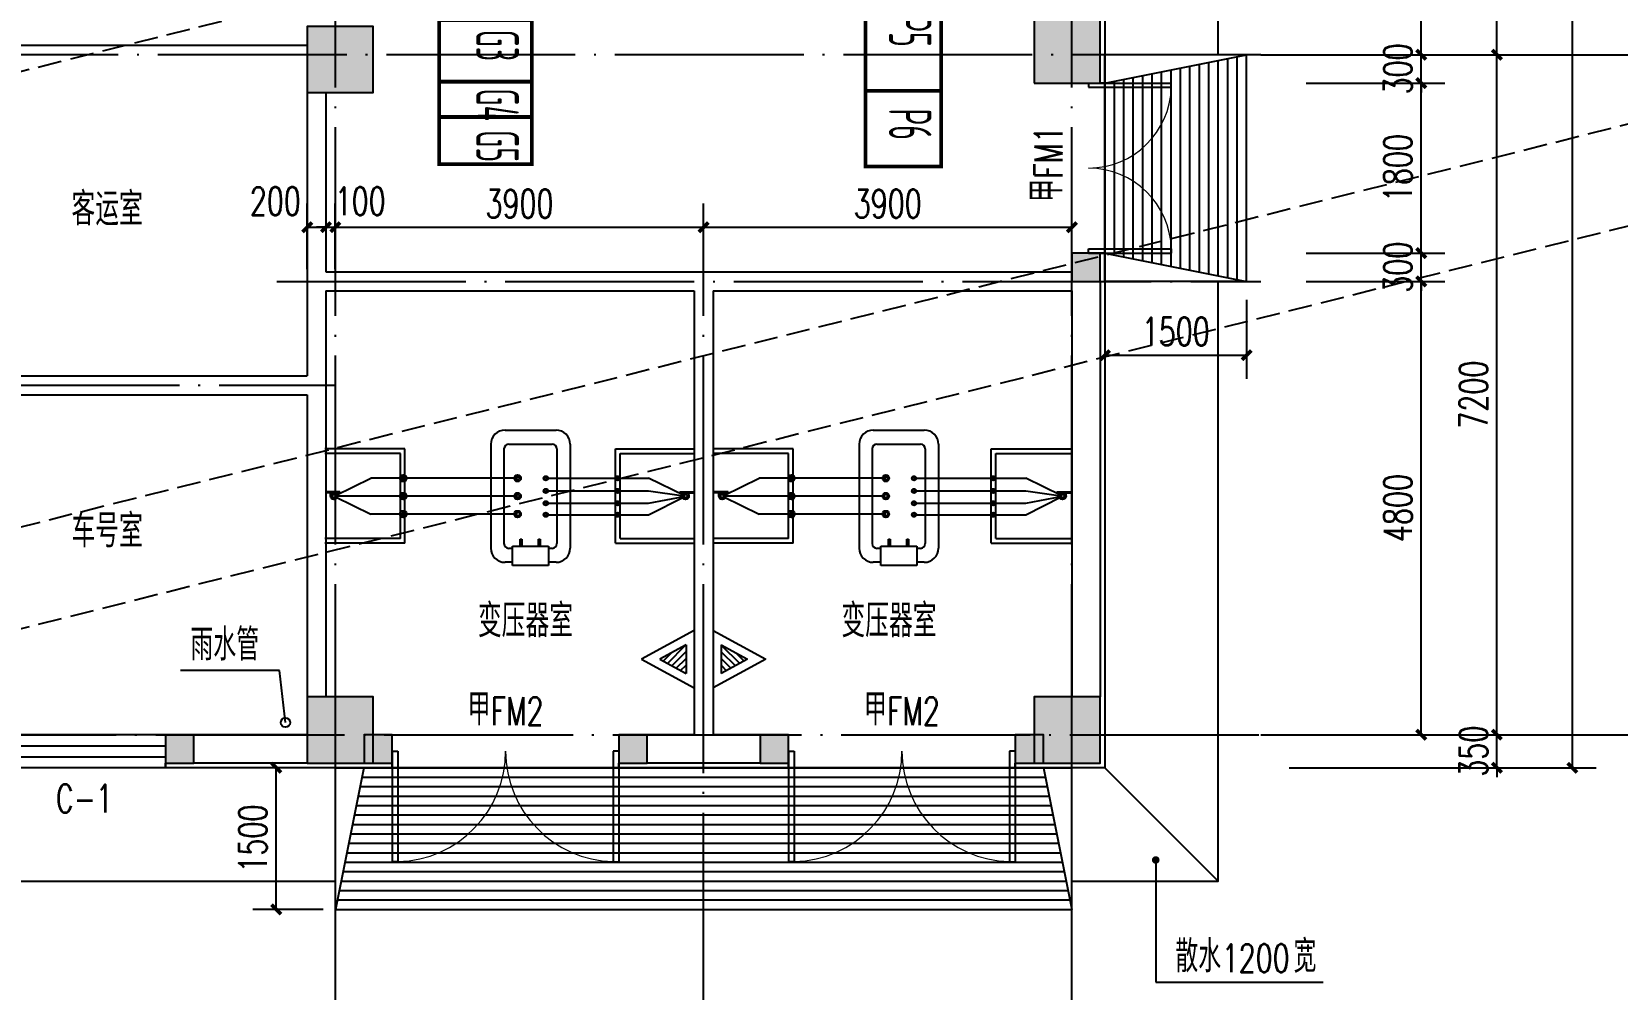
# Model space of a CAD drawing. Extents: x 63793 to 231107, y 20849 to 337643.
# Drawn here: x 193184 to 209974, y 217935 to 228075 of the extents above; entities that cross this region are included whole.
import ezdxf

# ---------------------------------------------------------------- set-up
doc = ezdxf.new("R2010")
doc.units = 0
doc.header["$LTSCALE"] = 1000
doc.header["$MEASUREMENT"] = 0
doc.linetypes.add('DASH', pattern=[0.35, 0.25, -0.1])
doc.linetypes.add('DOTE', pattern=[2.42, 2, -0.2, 0.02, -0.2])
for name, color, linetype in [('AXIS', 3, 'Continuous'), ('COLUMN', 2, 'Continuous'), ('DIM_LEAD', 3, 'Continuous'), ('DOOR_FIRE', 4, 'Continuous'), ('DOOR_FIRE_TEXT', 7, 'Continuous'), ('DOTE', 1, 'DOTE'), ('PUB_DIM', 3, 'Continuous'), ('PUB_HATCH', 8, 'Continuous'), ('PUB_TEXT', 7, 'Continuous'), ('SURFACE', 6, 'Continuous'), ('WALL', 2, 'Continuous'), ('WINDOW', 4, 'Continuous'), ('WINDOW_TEXT', 7, 'Continuous'), ('填充', 8, 'Continuous'), ('新块$0$2D_ROOF', 144, 'Continuous'), ('立面', 255, 'Continuous')]:
    doc.layers.add(name, color=color, linetype=linetype)
doc.styles.add('_TCH_DIM', font='SIMPLEX', dxfattribs={"bigfont": 'GBCBIG'})
doc.styles.add('_TCH_DIM_T3', font='SIMPLEX', dxfattribs={"width": 0.705882, "bigfont": 'GBCBIG'})
doc.styles.add('_TCH_WINDOW', font='SIMPLEX', dxfattribs={"height": 3.5, "bigfont": 'GBCBIG'})
doc.styles.get("Standard").update_dxf_attribs({"font": 'gbenor.shx', "bigfont": 'gbcbig.shx'})
doc.styles.add('TSSD_Rein', font='Tssdeng.shx', dxfattribs={"width": 0.7, "bigfont": 'hztxt.shx'})
doc.dimstyles.new('_TCH_ARCH&&100', dxfattribs={"dimtxt": 297.5, "dimasz": 100, "dimexe": 250, "dimexo": 300, "dimgap": 100, "dimtad": 1, "dimdec": 0, "dimzin": 0, "dimdsep": 46, "dimtxsty": '_TCH_DIM_T3', "dimblk": 'ARCHTICK', "dimcen": 0.09, "dimclrt": 7, "dimazin": 2, "dimtfac": 1, "dimtdec": 0, "dimtix": 1, "dimtmove": 2, "dimatfit": 3, "dimfxl": 0, "dimtolj": 1, "dimtzin": 0, "dimarcsym": 0})
pattern_1 = [(225, (416438.93, 7691047.23), (-35.81160544, 35.81160544), [])]
pattern_2 = [(315, (405159.21, 7691047.23), (35.81160544, 35.81160544), [])]

# ---------------------------------------------------------------- blocks, each defined once
blk = doc.blocks.new('dsff')
at = {"layer": '立面'}
h = blk.add_hatch(dxfattribs=at)
h.set_pattern_fill('ANSI31', color=0, scale=405.162065, angle=270, style=0)
h.set_pattern_definition(pattern_1)
h.paths.add_polyline_path([(410613, -15443), (410334, -15595), (410613, -15747)])
h = blk.add_hatch(dxfattribs=at)
h.set_pattern_fill('ANSI31', color=0, scale=405.162065, angle=270, style=0)
h.set_pattern_definition(pattern_1)
h.paths.add_polyline_path([(410613, -15443), (410334, -15595), (410613, -15747)])
h = blk.add_hatch(dxfattribs=at)
h.set_pattern_fill('ANSI31', color=0, scale=405.162065, angle=270, style=0)
h.set_pattern_definition(pattern_1)
h.paths.add_polyline_path([(410613, -15443), (410334, -15595), (410613, -15747)])
h = blk.add_hatch(dxfattribs=at)
h.set_pattern_fill('ANSI31', color=0, scale=405.162065, angle=270, style=0)
h.set_pattern_definition(pattern_1)
h.paths.add_polyline_path([(410613, -15443), (410334, -15595), (410613, -15747)])
h = blk.add_hatch(dxfattribs=at)
h.set_pattern_fill('ANSI31', color=0, scale=405.162065, angle=270, style=0)
h.set_pattern_definition(pattern_2)
h.paths.add_polyline_path([(410985, -15443), (411264, -15595), (410985, -15747)])
h = blk.add_hatch(dxfattribs=at)
h.set_pattern_fill('ANSI31', color=0, scale=405.162065, angle=270, style=0)
h.set_pattern_definition(pattern_2)
h.paths.add_polyline_path([(410985, -15443), (411264, -15595), (410985, -15747)])
h = blk.add_hatch(dxfattribs=at)
h.set_pattern_fill('ANSI31', color=0, scale=405.162065, angle=270, style=0)
h.set_pattern_definition(pattern_2)
h.paths.add_polyline_path([(410985, -15443), (411264, -15595), (410985, -15747)])
h = blk.add_hatch(dxfattribs=at)
h.set_pattern_fill('ANSI31', color=0, scale=405.162065, angle=270, style=0)
h.set_pattern_definition(pattern_2)
h.paths.add_polyline_path([(410985, -15443), (411264, -15595), (410985, -15747)])
at = {"layer": '立面', "color": 0}
for p, q in [((410699, -15291), (410141, -15595)), ((410699, -15291), (410141, -15595)), ((410699, -15291), (410141, -15595)), ((410699, -15291), (410141, -15595)), ((410613, -15443), (410334, -15595)), ((410613, -15443), (410334, -15595)), ((410613, -15443), (410334, -15595)), ((410613, -15443), (410334, -15595)), ((410613, -15443), (410613, -15747)), ((410613, -15443), (410613, -15747)), ((410613, -15443), (410613, -15747)), ((410613, -15443), (410613, -15747)), ((410699, -15291), (410699, -15899)), ((410699, -15291), (410699, -15899)), ((410699, -15291), (410699, -15899)), ((410699, -15291), (410699, -15899)), ((410899, -15291), (410899, -15899)), ((410899, -15291), (411457, -15595)), ((410899, -15291), (410899, -15899)), ((410899, -15291), (411457, -15595)), ((410899, -15291), (410899, -15899)), ((410899, -15291), (411457, -15595)), ((410899, -15291), (410899, -15899)), ((410899, -15291), (411457, -15595)), ((410985, -15443), (410985, -15747)), ((410985, -15443), (411264, -15595)), ((410985, -15443), (410985, -15747)), ((410985, -15443), (411264, -15595)), ((410985, -15443), (410985, -15747)), ((410985, -15443), (411264, -15595)), ((410985, -15443), (410985, -15747)), ((410985, -15443), (411264, -15595)), ((410141, -15595), (410699, -15899)), ((410141, -15595), (410699, -15899)), ((410141, -15595), (410699, -15899)), ((410141, -15595), (410699, -15899)), ((410334, -15595), (410613, -15747)), ((410334, -15595), (410613, -15747)), ((410334, -15595), (410613, -15747)), ((410334, -15595), (410613, -15747)), ((411457, -15595), (410899, -15899)), ((411457, -15595), (410899, -15899)), ((411457, -15595), (410899, -15899)), ((411457, -15595), (410899, -15899)), ((411264, -15595), (410985, -15747)), ((411264, -15595), (410985, -15747)), ((411264, -15595), (410985, -15747)), ((411264, -15595), (410985, -15747))]:
    blk.add_line(p, q, dxfattribs=at)
blk = doc.blocks.new('ddfff')
for p, q in [((251376, 32301), (251431, 32301)), ((251574, 27068), (252114, 27068)), ((255474, 27068), (256014, 27068)), ((250514, 26869), (249666, 26869)), ((250514, 25869), (250514, 26869)), ((251424, 26918), (251424, 25818)), ((251563, 26869), (251563, 25866)), ((251613, 26919), (252074, 26919)), ((252124, 26869), (252124, 25866)), ((252264, 26918), (252264, 25818)), ((252745, 26869), (253577, 26869)), ((252745, 25869), (252745, 26869)), ((254625, 26869), (253777, 26869)), ((254625, 25869), (254625, 26869)), ((255324, 26918), (255324, 25818)), ((255463, 26869), (255463, 25866)), ((255513, 26919), (255974, 26919)), ((256024, 26869), (256024, 25866)), ((256164, 26918), (256164, 25818)), ((256723, 26869), (257570, 26869)), ((256723, 25869), (256723, 26869)), ((250466, 26819), (249666, 26819)), ((250466, 25919), (250466, 26819)), ((252792, 26819), (253577, 26819)), ((252792, 25919), (252792, 26819)), ((254577, 26819), (253777, 26819)), ((254577, 25919), (254577, 26819)), ((256770, 26819), (257570, 26819)), ((256770, 25919), (256770, 26819)), ((249779, 26376), (250154, 26558)), ((251707, 26558), (250154, 26558)), ((252006, 26558), (253095, 26558)), ((253470, 26376), (253095, 26558)), ((253890, 26376), (254265, 26558)), ((255607, 26558), (254265, 26558)), ((255906, 26558), (257088, 26558)), ((257463, 26376), (257088, 26558)), ((249825, 26406), (249674, 26406)), ((249825, 26404), (249674, 26404)), ((249825, 26414), (249675, 26414)), ((249720, 26409), (249734, 26409)), ((249727, 26369), (249727, 26414)), ((249779, 26361), (250154, 26179)), ((249794, 26410), (249803, 26410)), ((249798, 26369), (249798, 26414)), ((251707, 26369), (249798, 26369)), ((249825, 26414), (249825, 26404)), ((251563, 26368), (250621, 26368)), ((252006, 26424), (253095, 26424)), ((253095, 26424), (253468, 26371)), ((253095, 26293), (253468, 26365)), ((253424, 26414), (253573, 26414)), ((253424, 26414), (253424, 26404)), ((253424, 26406), (253574, 26406)), ((253424, 26404), (253574, 26404)), ((253455, 26410), (253445, 26410)), ((253450, 26369), (253450, 26414)), ((253528, 26409), (253515, 26409)), ((253522, 26369), (253522, 26414)), ((253936, 26406), (253785, 26406)), ((253936, 26404), (253785, 26404)), ((253936, 26414), (253786, 26414)), ((253831, 26409), (253845, 26409)), ((253838, 26369), (253838, 26414)), ((253890, 26361), (254265, 26179)), ((253905, 26410), (253914, 26410)), ((253909, 26369), (253909, 26414)), ((255571, 26368), (253909, 26368)), ((253936, 26414), (253936, 26404)), ((255906, 26424), (257088, 26424)), ((257088, 26424), (257461, 26371)), ((257088, 26293), (257461, 26365)), ((257417, 26414), (257566, 26414)), ((257417, 26414), (257417, 26404)), ((257417, 26406), (257567, 26406)), ((257417, 26404), (257567, 26404)), ((257447, 26410), (257438, 26410)), ((257443, 26369), (257443, 26414)), ((257521, 26409), (257508, 26409)), ((257515, 26369), (257515, 26414)), ((252006, 26293), (253095, 26293)), ((253095, 26172), (253470, 26360)), ((255906, 26293), (257088, 26293)), ((257088, 26172), (257463, 26360)), ((251707, 26179), (250154, 26179)), ((252006, 26172), (253095, 26172)), ((255607, 26179), (254265, 26179)), ((255906, 26172), (257088, 26172)), ((250466, 25919), (249666, 25919)), ((250514, 25869), (249666, 25869)), ((251735, 25840), (251735, 25914)), ((251735, 25914), (251751, 25914)), ((251751, 25914), (251751, 25840)), ((251930, 25840), (251930, 25914)), ((251930, 25914), (251945, 25914)), ((251945, 25914), (251945, 25840)), ((252745, 25869), (253577, 25869)), ((252792, 25919), (253577, 25919)), ((254577, 25919), (253777, 25919)), ((254625, 25869), (253777, 25869)), ((255635, 25840), (255635, 25914)), ((255635, 25914), (255651, 25914)), ((255651, 25914), (255651, 25840)), ((255830, 25840), (255830, 25914)), ((255830, 25914), (255845, 25914)), ((255845, 25914), (255845, 25840)), ((256723, 25869), (257570, 25869)), ((256770, 25919), (257570, 25919)), ((251653, 25816), (251613, 25816)), ((251653, 25697), (251653, 25840)), ((251653, 25840), (252034, 25840)), ((251653, 25635), (251653, 25697)), ((252034, 25840), (252034, 25635)), ((252074, 25816), (252034, 25816)), ((255553, 25816), (255513, 25816)), ((255553, 25697), (255553, 25840)), ((255553, 25840), (255934, 25840)), ((255553, 25635), (255553, 25697)), ((255934, 25840), (255934, 25635)), ((255974, 25816), (255934, 25816)), ((251653, 25668), (251574, 25668)), ((252034, 25635), (251653, 25635)), ((252114, 25668), (252034, 25668)), ((255553, 25668), (255474, 25668)), ((255934, 25635), (255553, 25635)), ((256014, 25668), (255934, 25668))]:
    blk.add_line(p, q)
at = {"const_width": 40}
for points in [[(256192, 35460), (256192, 29860), (255392, 29860), (255392, 35460), (256192, 35460)], [(251666, 33128), (250866, 33128), (250866, 34728), (251666, 34728), (251666, 33128)], [(256192, 34660), (255392, 34660)], [(251666, 33928), (250866, 33928)], [(256192, 33660), (255392, 33660)], [(256192, 32660), (255392, 32660)], [(251858, 29883), (250877, 29883), (250877, 32283), (251858, 32283), (251858, 29883)], [(251858, 31783), (250877, 31783)], [(256192, 31660), (255392, 31660)], [(251858, 31408), (250877, 31408)], [(251858, 30758), (250877, 30758)], [(256192, 30660), (255392, 30660)], [(251858, 30383), (250877, 30383)]]:
    blk.add_lwpolyline(points, dxfattribs=at)
for centre, radius in [((250497, 26558), 35.8), ((250497, 26558), 18), ((251707, 26558), 35.8), ((251707, 26558), 18), ((252006, 26558), 23.1), ((252006, 26558), 15.5), ((252767, 26558), 22.6), ((252767, 26558), 18), ((254608, 26558), 35.8), ((254608, 26558), 18), ((255607, 26558), 35.8), ((255607, 26558), 18), ((255906, 26558), 23.1), ((255906, 26558), 15.5), ((256744, 26558), 22.6), ((256744, 26558), 18), ((249762, 26369), 35.8), ((249762, 26369), 18), ((250497, 26369), 35.8), ((250497, 26369), 18), ((251707, 26369), 35.8), ((251707, 26369), 18), ((252006, 26424), 23.1), ((252006, 26424), 15.5), ((252767, 26424), 22.6), ((252767, 26424), 18), ((253486, 26369), 35.8), ((253486, 26369), 18), ((253873, 26369), 35.8), ((253873, 26369), 18), ((254608, 26369), 35.8), ((254608, 26369), 18), ((255607, 26369), 35.8), ((255607, 26369), 18), ((255906, 26424), 23.1), ((255906, 26424), 15.5), ((256744, 26424), 22.6), ((256744, 26424), 18), ((257479, 26369), 35.8), ((257479, 26369), 18), ((250497, 26179), 35.8), ((250497, 26179), 18), ((251707, 26179), 35.8), ((251707, 26179), 20.9), ((252006, 26293), 23.1), ((252006, 26172), 23.1), ((252006, 26293), 15.5), ((252767, 26293), 22.6), ((252767, 26172), 22.6), ((252767, 26293), 18), ((254608, 26179), 35.8), ((254608, 26179), 18), ((255607, 26179), 35.8), ((255607, 26179), 20.9), ((255906, 26293), 23.1), ((255906, 26172), 23.1), ((255906, 26293), 15.5), ((256744, 26293), 22.6), ((256744, 26172), 22.6), ((256744, 26293), 18), ((252006, 26172), 15.5), ((252767, 26172), 18), ((255906, 26172), 15.5), ((256744, 26172), 18)]:
    blk.add_circle(centre, radius)
for centre, radius, start, end in [((251574, 26918), 150, 90, 180), ((252114, 26918), 150, 0, 90), ((255474, 26918), 150, 90, 180), ((256014, 26918), 150, 0, 90), ((251613, 26869), 50, 90, 180), ((252074, 26869), 50, 0, 90), ((255513, 26869), 50, 90, 180), ((255974, 26869), 50, 0, 90), ((251613, 25866), 50, 180, 270), ((252074, 25866), 50, 270, 0), ((255513, 25866), 50, 180, 270), ((255974, 25866), 50, 270, 0), ((251574, 25818), 150, 180, 270), ((252114, 25818), 150, 270, 0), ((255474, 25818), 150, 180, 270), ((256014, 25818), 150, 270, 0)]:
    blk.add_arc(centre, radius, start, end)
at = {"style": 'TSSD_Rein', "width": 0.5}
for s, p in [('P1', (255639, 35319)), ('FTU', (251113, 34568)), ('P2', (255639, 34336)), ('UPS', (251113, 33827)), ('P3', (255639, 33317)), ('P4', (255639, 32348)), ('G1', (251269, 32186)), ('G2', (251269, 31739)), ('P5', (255639, 31460)), ('G3', (251269, 31308)), ('G4', (251269, 30686)), ('P6', (255639, 30473)), ('G5', (251269, 30244))]:
    blk.add_text(s, height=450, rotation=270, dxfattribs=at).set_placement(p)
blk = doc.blocks.new('_ArchTick')
at = {"color": 0, "linetype": 'ByBlock', "const_width": 0.4}
blk.add_lwpolyline([(-0.5, -0.5), (0.5, 0.5)], dxfattribs=at)
blk = doc.blocks.new('*D733')
at = {"layer": 'Defpoints', "color": 0, "transparency": 16777216}
for p in [(195774, 220281), (196571, 220281), (196571, 218781)]:
    blk.add_point(p, dxfattribs=at)
at = {"layer": 'PUB_DIM', "color": 0, "lineweight": -2, "transparency": 16777216}
for p, q in [((196271, 220281), (195524, 220281)), ((195774, 218781), (195774, 220281)), ((196271, 218781), (195524, 218781))]:
    blk.add_line(p, q, dxfattribs=at)
at = {"layer": 'PUB_DIM', "color": 0, "lineweight": -2, "transparency": 16777216, "xscale": 100, "yscale": 100, "zscale": 100}
for p, rotation in [((195774, 220281), 90), ((195774, 218781), 270)]:
    blk.add_blockref('_ArchTick', p, dxfattribs=dict(at, rotation=rotation))
at = {"layer": 'PUB_DIM', "color": 7, "transparency": 16777216, "insert": (195525, 219531), "char_height": 297.5, "attachment_point": 5, "rotation": 90, "style": '_TCH_DIM_T3'}
blk.add_mtext('\\A1;1500', dxfattribs=at)
blk = doc.blocks.new('*D734')
at = {"layer": 'Defpoints', "color": 0, "transparency": 16777216}
for p in [(204549, 225537), (206049, 225537), (206049, 224651)]:
    blk.add_point(p, dxfattribs=at)
at = {"layer": 'PUB_DIM', "color": 0, "lineweight": -2, "transparency": 16777216}
for p, q in [((204549, 225237), (204549, 224401)), ((206049, 225237), (206049, 224401)), ((204549, 224651), (206049, 224651))]:
    blk.add_line(p, q, dxfattribs=at)
at = {"layer": 'PUB_DIM', "color": 0, "lineweight": -2, "transparency": 16777216, "xscale": 100, "yscale": 100, "zscale": 100, "rotation": 180}
blk.add_blockref('_ArchTick', (204549, 224651), dxfattribs=at)
at = {"layer": 'PUB_DIM', "color": 0, "lineweight": -2, "transparency": 16777216, "xscale": 100, "yscale": 100, "zscale": 100}
blk.add_blockref('_ArchTick', (206049, 224651), dxfattribs=at)
at = {"layer": 'PUB_DIM', "color": 7, "transparency": 16777216, "insert": (205299, 224900), "char_height": 297.5, "attachment_point": 5, "style": '_TCH_DIM_T3'}
blk.add_mtext('\\A1;1500', dxfattribs=at)
blk = doc.blocks.new('*D1105')
at = {"layer": 'Defpoints', "color": 0, "transparency": 16777216}
for p in [(204199, 226005), (200299, 225261), (204199, 225261)]:
    blk.add_point(p, dxfattribs=at)
at = {"layer": 'PUB_DIM', "color": 0, "lineweight": -2, "transparency": 16777216}
for p, q in [((200299, 225561), (200299, 226255)), ((204199, 225561), (204199, 226255)), ((200299, 226005), (204199, 226005))]:
    blk.add_line(p, q, dxfattribs=at)
at = {"layer": 'PUB_DIM', "color": 0, "lineweight": -2, "transparency": 16777216, "xscale": 100, "yscale": 100, "zscale": 100, "rotation": 180}
blk.add_blockref('_ArchTick', (200299, 226005), dxfattribs=at)
at = {"layer": 'PUB_DIM', "color": 0, "lineweight": -2, "transparency": 16777216, "xscale": 100, "yscale": 100, "zscale": 100}
blk.add_blockref('_ArchTick', (204199, 226005), dxfattribs=at)
at = {"layer": 'PUB_DIM', "color": 7, "transparency": 16777216, "insert": (202249, 226254), "char_height": 297.5, "attachment_point": 5, "style": '_TCH_DIM_T3'}
blk.add_mtext('\\A1;3900', dxfattribs=at)
blk = doc.blocks.new('*D1106')
at = {"layer": 'Defpoints', "color": 0, "transparency": 16777216}
for p in [(200299, 226005), (196399, 225261), (200299, 225261)]:
    blk.add_point(p, dxfattribs=at)
at = {"layer": 'PUB_DIM', "color": 0, "lineweight": -2, "transparency": 16777216}
for p, q in [((196399, 225561), (196399, 226255)), ((200299, 225561), (200299, 226255)), ((196399, 226005), (200299, 226005))]:
    blk.add_line(p, q, dxfattribs=at)
at = {"layer": 'PUB_DIM', "color": 0, "lineweight": -2, "transparency": 16777216, "xscale": 100, "yscale": 100, "zscale": 100, "rotation": 180}
blk.add_blockref('_ArchTick', (196399, 226005), dxfattribs=at)
at = {"layer": 'PUB_DIM', "color": 0, "lineweight": -2, "transparency": 16777216, "xscale": 100, "yscale": 100, "zscale": 100}
blk.add_blockref('_ArchTick', (200299, 226005), dxfattribs=at)
at = {"layer": 'PUB_DIM', "color": 7, "transparency": 16777216, "insert": (198349, 226254), "char_height": 297.5, "attachment_point": 5, "style": '_TCH_DIM_T3'}
blk.add_mtext('\\A1;3900', dxfattribs=at)
blk = doc.blocks.new('*D1107')
at = {"layer": 'Defpoints', "color": 0, "transparency": 16777216}
for p in [(196399, 226005), (196301, 225261), (196399, 225261)]:
    blk.add_point(p, dxfattribs=at)
at = {"layer": 'PUB_DIM', "color": 0, "lineweight": -2, "transparency": 16777216}
for p, q in [((196301, 225561), (196301, 226255)), ((196399, 225561), (196399, 226255)), ((196301, 226005), (196201, 226005)), ((196301, 226005), (196399, 226005)), ((196399, 226005), (196499, 226005))]:
    blk.add_line(p, q, dxfattribs=at)
at = {"layer": 'PUB_DIM', "color": 0, "lineweight": -2, "transparency": 16777216, "xscale": 100, "yscale": 100, "zscale": 100}
blk.add_blockref('_ArchTick', (196301, 226005), dxfattribs=at)
at = {"layer": 'PUB_DIM', "color": 0, "lineweight": -2, "transparency": 16777216, "xscale": 100, "yscale": 100, "zscale": 100, "rotation": 180}
blk.add_blockref('_ArchTick', (196399, 226005), dxfattribs=at)
at = {"layer": 'PUB_DIM', "color": 7, "transparency": 16777216, "insert": (196662, 226280), "char_height": 297.5, "attachment_point": 5, "style": '_TCH_DIM_T3'}
blk.add_mtext('\\A1;100', dxfattribs=at)
blk = doc.blocks.new('*D1108')
at = {"layer": 'Defpoints', "color": 0, "transparency": 16777216}
for p in [(196301, 226005), (196101, 225261), (196301, 225261)]:
    blk.add_point(p, dxfattribs=at)
at = {"layer": 'PUB_DIM', "color": 0, "lineweight": -2, "transparency": 16777216}
for p, q in [((196101, 225561), (196101, 226255)), ((196301, 225561), (196301, 226255)), ((196101, 226005), (196301, 226005))]:
    blk.add_line(p, q, dxfattribs=at)
at = {"layer": 'PUB_DIM', "color": 0, "lineweight": -2, "transparency": 16777216, "xscale": 100, "yscale": 100, "zscale": 100, "rotation": 180}
blk.add_blockref('_ArchTick', (196101, 226005), dxfattribs=at)
at = {"layer": 'PUB_DIM', "color": 0, "lineweight": -2, "transparency": 16777216, "xscale": 100, "yscale": 100, "zscale": 100}
blk.add_blockref('_ArchTick', (196301, 226005), dxfattribs=at)
at = {"layer": 'PUB_DIM', "color": 7, "transparency": 16777216, "insert": (195764, 226280), "char_height": 297.5, "attachment_point": 5, "style": '_TCH_DIM_T3'}
blk.add_mtext('\\A1;200', dxfattribs=at)
blk = doc.blocks.new('*D1273')
at = {"layer": 'Defpoints', "color": 0, "transparency": 16777216}
for p in [(206381, 225431), (207899, 225431), (206381, 220631)]:
    blk.add_point(p, dxfattribs=at)
at = {"layer": 'PUB_DIM', "color": 0, "lineweight": -2, "transparency": 16777216}
for p, q in [((206681, 225431), (208149, 225431)), ((207899, 220631), (207899, 225431)), ((206681, 220631), (208149, 220631))]:
    blk.add_line(p, q, dxfattribs=at)
at = {"layer": 'PUB_DIM', "color": 0, "lineweight": -2, "transparency": 16777216, "xscale": 100, "yscale": 100, "zscale": 100}
for p, rotation in [((207899, 225431), 90), ((207899, 220631), 270)]:
    blk.add_blockref('_ArchTick', p, dxfattribs=dict(at, rotation=rotation))
at = {"layer": 'PUB_DIM', "color": 7, "transparency": 16777216, "insert": (207651, 223031), "char_height": 297.5, "attachment_point": 5, "rotation": 90, "style": '_TCH_DIM_T3'}
blk.add_mtext('\\A1;4800', dxfattribs=at)
blk = doc.blocks.new('*D1274')
at = {"layer": 'Defpoints', "color": 0, "transparency": 16777216}
for p in [(206381, 225731), (207899, 225731), (206381, 225431)]:
    blk.add_point(p, dxfattribs=at)
at = {"layer": 'PUB_DIM', "color": 0, "lineweight": -2, "transparency": 16777216}
for p, q in [((207899, 225731), (207899, 225831)), ((206681, 225731), (208149, 225731)), ((207899, 225431), (207899, 225731)), ((206681, 225431), (208149, 225431)), ((207899, 225431), (207899, 225331))]:
    blk.add_line(p, q, dxfattribs=at)
at = {"layer": 'PUB_DIM', "color": 0, "lineweight": -2, "transparency": 16777216, "xscale": 100, "yscale": 100, "zscale": 100}
for p, rotation in [((207899, 225731), 270), ((207899, 225431), 90)]:
    blk.add_blockref('_ArchTick', p, dxfattribs=dict(at, rotation=rotation))
at = {"layer": 'PUB_DIM', "color": 7, "transparency": 16777216, "insert": (207651, 225581), "char_height": 297.5, "attachment_point": 5, "rotation": 90, "style": '_TCH_DIM_T3'}
blk.add_mtext('\\A1;300', dxfattribs=at)
blk = doc.blocks.new('*D1275')
at = {"layer": 'Defpoints', "color": 0, "transparency": 16777216}
for p in [(206381, 227531), (207899, 227531), (206381, 225731)]:
    blk.add_point(p, dxfattribs=at)
at = {"layer": 'PUB_DIM', "color": 0, "lineweight": -2, "transparency": 16777216}
for p, q in [((206681, 227531), (208149, 227531)), ((207899, 225731), (207899, 227531)), ((206681, 225731), (208149, 225731))]:
    blk.add_line(p, q, dxfattribs=at)
at = {"layer": 'PUB_DIM', "color": 0, "lineweight": -2, "transparency": 16777216, "xscale": 100, "yscale": 100, "zscale": 100}
for p, rotation in [((207899, 227531), 90), ((207899, 225731), 270)]:
    blk.add_blockref('_ArchTick', p, dxfattribs=dict(at, rotation=rotation))
at = {"layer": 'PUB_DIM', "color": 7, "transparency": 16777216, "insert": (207651, 226631), "char_height": 297.5, "attachment_point": 5, "rotation": 90, "style": '_TCH_DIM_T3'}
blk.add_mtext('\\A1;1800', dxfattribs=at)
blk = doc.blocks.new('*D1276')
at = {"layer": 'Defpoints', "color": 0, "transparency": 16777216}
for p in [(206381, 227831), (207899, 227831), (206381, 227531)]:
    blk.add_point(p, dxfattribs=at)
at = {"layer": 'PUB_DIM', "color": 0, "lineweight": -2, "transparency": 16777216}
for p, q in [((207899, 227831), (207899, 227931)), ((206681, 227831), (208149, 227831)), ((207899, 227531), (207899, 227831)), ((206681, 227531), (208149, 227531)), ((207899, 227531), (207899, 227431))]:
    blk.add_line(p, q, dxfattribs=at)
at = {"layer": 'PUB_DIM', "color": 0, "lineweight": -2, "transparency": 16777216, "xscale": 100, "yscale": 100, "zscale": 100}
for p, rotation in [((207899, 227831), 270), ((207899, 227531), 90)]:
    blk.add_blockref('_ArchTick', p, dxfattribs=dict(at, rotation=rotation))
at = {"layer": 'PUB_DIM', "color": 7, "transparency": 16777216, "insert": (207651, 227681), "char_height": 297.5, "attachment_point": 5, "rotation": 90, "style": '_TCH_DIM_T3'}
blk.add_mtext('\\A1;300', dxfattribs=at)
blk = doc.blocks.new('*D1277')
at = {"layer": 'Defpoints', "color": 0, "transparency": 16777216}
for p in [(206381, 233231), (207899, 233231), (206381, 227831)]:
    blk.add_point(p, dxfattribs=at)
at = {"layer": 'PUB_DIM', "color": 0, "lineweight": -2, "transparency": 16777216}
for p, q in [((206681, 233231), (208149, 233231)), ((207899, 227831), (207899, 233231)), ((206681, 227831), (208149, 227831))]:
    blk.add_line(p, q, dxfattribs=at)
at = {"layer": 'PUB_DIM', "color": 0, "lineweight": -2, "transparency": 16777216, "xscale": 100, "yscale": 100, "zscale": 100}
for p, rotation in [((207899, 233231), 90), ((207899, 227831), 270)]:
    blk.add_blockref('_ArchTick', p, dxfattribs=dict(at, rotation=rotation))
at = {"layer": 'PUB_DIM', "color": 7, "transparency": 16777216, "insert": (207651, 230531), "char_height": 297.5, "attachment_point": 5, "rotation": 90, "style": '_TCH_DIM_T3'}
blk.add_mtext('\\A1;5400', dxfattribs=at)
blk = doc.blocks.new('*D1373')
at = {"layer": 'AXIS', "color": 0, "lineweight": -2, "transparency": 16777216}
for p, q in [((206499, 220631), (208949, 220631)), ((208699, 220631), (208699, 220731)), ((208699, 220281), (208699, 220631)), ((206499, 220281), (208949, 220281)), ((208699, 220281), (208699, 220181))]:
    blk.add_line(p, q, dxfattribs=at)
at = {"layer": 'Defpoints', "color": 0, "transparency": 16777216}
for p in [(206199, 220631), (208699, 220631), (206199, 220281)]:
    blk.add_point(p, dxfattribs=at)
at = {"layer": 'AXIS', "color": 0, "lineweight": -2, "transparency": 16777216, "xscale": 100, "yscale": 100, "zscale": 100}
for p, rotation in [((208699, 220631), 270), ((208699, 220281), 90)]:
    blk.add_blockref('_ArchTick', p, dxfattribs=dict(at, rotation=rotation))
at = {"layer": 'AXIS', "color": 7, "transparency": 16777216, "insert": (208451, 220456), "char_height": 297.5, "attachment_point": 5, "rotation": 90, "style": '_TCH_DIM_T3'}
blk.add_mtext('\\A1;350', dxfattribs=at)
blk = doc.blocks.new('*D1374')
at = {"layer": 'AXIS', "color": 0, "lineweight": -2, "transparency": 16777216}
for p, q in [((206499, 227831), (208949, 227831)), ((208699, 220631), (208699, 227831)), ((206499, 220631), (208949, 220631))]:
    blk.add_line(p, q, dxfattribs=at)
at = {"layer": 'Defpoints', "color": 0, "transparency": 16777216}
for p in [(206199, 227831), (208699, 227831), (206199, 220631)]:
    blk.add_point(p, dxfattribs=at)
at = {"layer": 'AXIS', "color": 0, "lineweight": -2, "transparency": 16777216, "xscale": 100, "yscale": 100, "zscale": 100}
for p, rotation in [((208699, 227831), 90), ((208699, 220631), 270)]:
    blk.add_blockref('_ArchTick', p, dxfattribs=dict(at, rotation=rotation))
at = {"layer": 'AXIS', "color": 7, "transparency": 16777216, "insert": (208451, 224231), "char_height": 297.5, "attachment_point": 5, "rotation": 90, "style": '_TCH_DIM_T3'}
blk.add_mtext('\\A1;7200', dxfattribs=at)
blk = doc.blocks.new('*D1375')
at = {"layer": 'AXIS', "color": 0, "lineweight": -2, "transparency": 16777216}
for p, q in [((206499, 235631), (208949, 235631)), ((208699, 227831), (208699, 235631)), ((206499, 227831), (208949, 227831))]:
    blk.add_line(p, q, dxfattribs=at)
at = {"layer": 'Defpoints', "color": 0, "transparency": 16777216}
for p in [(206199, 235631), (208699, 235631), (206199, 227831)]:
    blk.add_point(p, dxfattribs=at)
at = {"layer": 'AXIS', "color": 0, "lineweight": -2, "transparency": 16777216, "xscale": 100, "yscale": 100, "zscale": 100}
for p, rotation in [((208699, 235631), 90), ((208699, 227831), 270)]:
    blk.add_blockref('_ArchTick', p, dxfattribs=dict(at, rotation=rotation))
at = {"layer": 'AXIS', "color": 7, "transparency": 16777216, "insert": (208451, 231731), "char_height": 297.5, "attachment_point": 5, "rotation": 90, "style": '_TCH_DIM_T3'}
blk.add_mtext('\\A1;7800', dxfattribs=at)
blk = doc.blocks.new('*D1378')
at = {"layer": 'AXIS', "color": 0, "lineweight": -2, "transparency": 16777216}
for p, q in [((206499, 241981), (209749, 241981)), ((209499, 220281), (209499, 241981)), ((206499, 220281), (209749, 220281))]:
    blk.add_line(p, q, dxfattribs=at)
at = {"layer": 'Defpoints', "color": 0, "transparency": 16777216}
for p in [(206199, 241981), (209499, 241981), (206199, 220281)]:
    blk.add_point(p, dxfattribs=at)
at = {"layer": 'AXIS', "color": 0, "lineweight": -2, "transparency": 16777216, "xscale": 100, "yscale": 100, "zscale": 100}
for p, rotation in [((209499, 241981), 90), ((209499, 220281), 270)]:
    blk.add_blockref('_ArchTick', p, dxfattribs=dict(at, rotation=rotation))
at = {"layer": 'AXIS', "color": 7, "transparency": 16777216, "insert": (209251, 231131), "char_height": 297.5, "attachment_point": 5, "rotation": 90, "style": '_TCH_DIM_T3'}
blk.add_mtext('\\A1;21700', dxfattribs=at)
blk = doc.blocks.new('_FZH')
blk.add_lwpolyline([(-0.5, -0.5), (0.5, -0.5), (0.5, 0.5), (-0.5, 0.5)], close=True)
at = {"layer": 'PUB_HATCH'}
blk.add_solid([(-0.5, -0.5), (0.5, -0.5), (-0.5, 0.5), (0.5, 0.5)], dxfattribs=at)
blk = doc.blocks.new('$DorLib2D$00000002')
for p, q in [((-0.5, 0), (-0.5, 0.4875)), ((-0.475, 0.4875), (-0.5, 0.4875)), ((-0.475, 0), (-0.475, 0.4875)), ((0.475, 0), (0.475, 0.4875)), ((0.475, 0.4875), (0.5, 0.4875)), ((0.5, 0), (0.5, 0.4875)), ((-0.5, 0), (-0.475, 0)), ((0.5, 0), (0.475, 0))]:
    blk.add_line(p, q)
at = {"lineweight": 13}
for centre, start, end in [((-0.4875, 0), 0, 88.53072), ((0.4875, 0), 91.46928, 180)]:
    blk.add_arc(centre, 0.4875, start, end, dxfattribs=at)
blk = doc.blocks.new('$WINLIB2D$00000001')
for p, q in [((-0.5, 0.5), (0.5, 0.5)), ((-0.5, 0.5), (-0.5, -0.5)), ((0.5, -0.5), (0.5, 0.5)), ((0.5, 0.1667), (-0.5, 0.1667)), ((0.5, -0.1667), (-0.5, -0.1667)), ((-0.5, -0.5), (0.5, -0.5))]:
    blk.add_line(p, q)

msp = doc.modelspace()

# ---------------------------------------------------------------- linework, layer by layer
at = {"color": 9}
for p, q in [((206049.3, 227831.2), (204549.3, 227831.2)), ((204549.3, 225431.2), (204549.3, 227831.2)), ((204549.3, 227531.2), (206049.3, 227831.2)), ((205349.3, 225571.2), (205349.3, 227691.2)), ((205449.3, 225551.2), (205449.3, 227711.2)), ((205549.3, 225531.2), (205549.3, 227731.2)), ((205649.3, 225511.2), (205649.3, 227751.2)), ((205749.3, 225491.2), (205749.3, 227771.2)), ((205849.3, 225471.2), (205849.3, 227791.2)), ((205949.3, 225451.2), (205949.3, 227811.2)), ((206049.3, 225431.2), (206049.3, 227831.2)), ((204649.3, 225711.2), (204649.3, 227551.2)), ((204749.3, 225691.2), (204749.3, 227571.2)), ((204849.3, 225671.2), (204849.3, 227591.2)), ((204949.3, 225651.2), (204949.3, 227611.2)), ((205049.3, 225631.2), (205049.3, 227631.2)), ((205149.3, 225611.2), (205149.3, 227651.2)), ((205249.3, 225591.2), (205249.3, 227671.2)), ((204549.3, 225731.2), (206049.3, 225431.2)), ((206049.3, 225431.2), (204549.3, 225431.2)), ((196399.3, 218781.2), (196399.3, 220281.2)), ((196399.3, 220281.2), (204199.3, 220281.2)), ((196699.3, 220281.2), (196399.3, 218781.2)), ((196679.3, 220181.2), (203919.3, 220181.2)), ((203899.3, 220281.2), (204199.3, 218781.2)), ((204199.3, 218781.2), (204199.3, 220281.2)), ((196639.3, 219981.2), (203959.3, 219981.2)), ((196659.3, 220081.2), (203939.3, 220081.2)), ((196619.3, 219881.2), (203979.3, 219881.2)), ((196579.3, 219681.2), (204019.3, 219681.2)), ((196599.3, 219781.2), (203999.3, 219781.2)), ((196539.3, 219481.2), (204059.3, 219481.2)), ((196559.3, 219581.2), (204039.3, 219581.2)), ((196499.3, 219281.2), (204099.3, 219281.2)), ((196519.3, 219381.2), (204079.3, 219381.2)), ((196479.3, 219181.2), (204119.3, 219181.2)), ((196439.3, 218981.2), (204159.3, 218981.2)), ((196459.3, 219081.2), (204139.3, 219081.2)), ((196399.3, 218781.2), (204199.3, 218781.2)), ((196419.3, 218881.2), (204179.3, 218881.2))]:
    msp.add_line(p, q, dxfattribs=at)
msp.add_line((205749.4, 219081), (204549.3, 220281.2))
for points in [[(205749.4, 227831.2), (205749.4, 232931.2)], [(204199.3, 219081), (205749.4, 219081), (205749.4, 225431.2)], [(190999.3, 219081), (196399.3, 219081)]]:
    msp.add_lwpolyline(points)
at = {"layer": 'AXIS'}
for p, q in [((206199.3, 227831.2), (210199.3, 227831.2)), ((206199.3, 220631.2), (210199.3, 220631.2))]:
    msp.add_line(p, q, dxfattribs=at)
at = {"layer": 'DIM_LEAD'}
for p, q in [((195806.9, 221311.8), (194758.5, 221311.8)), ((195871, 220759), (195806.9, 221311.8)), ((205086.8, 219304.2), (205086.8, 218010.7)), ((205086.8, 218010.7), (206858.5, 218010.7))]:
    msp.add_line(p, q, dxfattribs=at)
at = {"layer": 'DIM_LEAD', "const_width": 40}
msp.add_lwpolyline([(205086.8, 219324.2, 1), (205086.8, 219284.2, 1)], format="xyb", close=True, dxfattribs=at)
at = {"layer": 'DOOR_FIRE'}
for p, q in [((204549.3, 227531.2), (204549.3, 225731.2)), ((199402.8, 220281.2), (197002.8, 220281.2)), ((203599.3, 220281.2), (201199.3, 220281.2))]:
    msp.add_line(p, q, dxfattribs=at)
at = {"layer": 'DOTE'}
for p, q in [((196399.3, 217804.9), (196399.3, 243987.7)), ((204199.3, 217804.9), (204199.3, 243987.7)), ((206199.3, 227831.2), (138837, 227831.2)), ((200299.3, 217804.9), (200299.3, 225973)), ((195779.4, 225431.2), (206199.3, 225431.2)), ((190327.9, 224331.2), (196399.3, 224331.2)), ((138837, 220631.2), (206199.3, 220631.2))]:
    msp.add_line(p, q, dxfattribs=at)
at = {"layer": 'SURFACE'}
for p, q in [((204549.3, 233081.2), (204549.3, 227831.2)), ((204549.3, 227831.2), (204549.3, 227531.2)), ((204549.3, 227531.2), (204499.3, 227531.2)), ((204549.3, 225731.2), (204499.3, 225731.2)), ((204549.3, 225731.2), (204549.3, 225431.2)), ((204549.3, 225431.2), (204549.3, 220281.2)), ((194599.3, 220281.2), (194599.3, 220331.2)), ((197002.8, 220281.2), (197002.8, 220331.2)), ((199402.8, 220281.2), (199402.8, 220331.2)), ((201199.3, 220281.2), (201199.3, 220331.2)), ((203599.3, 220281.2), (203599.3, 220331.2)), ((194749.3, 220281.2), (194599.3, 220281.2)), ((196399.3, 220281.2), (194749.3, 220281.2)), ((196852.8, 220281.2), (196399.3, 220281.2)), ((197002.8, 220281.2), (196852.8, 220281.2)), ((199552.8, 220281.2), (199402.8, 220281.2)), ((200299.3, 220281.2), (199552.8, 220281.2)), ((201049.3, 220281.2), (200299.3, 220281.2)), ((201199.3, 220281.2), (201049.3, 220281.2)), ((203749.3, 220281.2), (203599.3, 220281.2)), ((204549.3, 220281.2), (203749.3, 220281.2))]:
    msp.add_line(p, q, dxfattribs=at)
at = {"layer": 'WALL'}
for p, q in [((190899.3, 227931.2), (196099.3, 227931.2)), ((196099.3, 227431.2), (196099.3, 225431.2)), ((196299.3, 227431.2), (196299.3, 225531.2)), ((196299.3, 225531.2), (200299.3, 225531.2)), ((200299.3, 225531.2), (204199.3, 225531.2)), ((196099.3, 225431.2), (196099.3, 224431.2)), ((196299.3, 225331.2), (200199.3, 225331.2)), ((196299.3, 225331.2), (196299.3, 224331.2)), ((200199.3, 225331.2), (200199.3, 220631.2)), ((200399.3, 225331.2), (200399.3, 220631.2)), ((200399.3, 225331.2), (204199.3, 225331.2)), ((204199.3, 225331.2), (204199.3, 221031.2)), ((204499.3, 225431.2), (204499.3, 221031.2)), ((190899.3, 224431.2), (196099.3, 224431.2)), ((196299.3, 224331.2), (196299.3, 221031.2)), ((190899.3, 224231.2), (196099.3, 224231.2)), ((196099.3, 224231.2), (196099.3, 221031.2)), ((196099.3, 220631.2), (194899.3, 220631.2)), ((200199.3, 220631.2), (199702.8, 220631.2)), ((200899.3, 220631.2), (200399.3, 220631.2)), ((196099.3, 220331.2), (194899.3, 220331.2)), ((200299.3, 220331.2), (199702.8, 220331.2)), ((200899.3, 220331.2), (200299.3, 220331.2))]:
    msp.add_line(p, q, dxfattribs=at)
at = {"layer": '填充', "color": 8, "linetype": 'DASH'}
for points in [[(222014.2, 234906.3), (188599.3, 226531.2)], [(217714.2, 229006.3), (184299.3, 220631.2)], [(222014.2, 229006.3), (188599.3, 220631.2)]]:
    msp.add_lwpolyline(points, dxfattribs=at)
at = {"layer": '新块$0$2D_ROOF', "color": 3}
msp.add_circle((195871, 220759), 50, dxfattribs=at)

# ---------------------------------------------------------------- block references
for name, p in [('dsff', (-210499.8, 237024.7)), ('ddfff', (-53378, 196788.4))]:
    msp.add_blockref(name, p)
at = {"layer": 'COLUMN'}
for p, xscale, yscale, zscale in [((204149.3, 227881.2), 699.9999999995343, 699.9999999995343, 699.9999999995343), ((196449.3, 227781.2), 700.0000000004657, 700.0000000004657, 700.0000000004657), ((196449.3, 220681.2), 700.0000000002328, 700.0015258787898, 700.0015258787898), ((204149.3, 220681.2), 699.9999999997672, 700.0015258788189, 700.0015258788189)]:
    msp.add_blockref('_FZH', p, dxfattribs=dict(at, xscale=xscale, yscale=yscale, zscale=zscale))
at = {"layer": 'COLUMN', "xscale": 300, "yscale": 300, "zscale": 300, "rotation": 90}
for p in [(204349.3, 225581.2), (194749.3, 220481.2), (196852.8, 220481.2), (199552.8, 220481.2), (201049.3, 220481.2), (203749.3, 220481.2)]:
    msp.add_blockref('_FZH', p, dxfattribs=at)
at = {"layer": 'DOOR_FIRE', "zscale": 350}
for p, xscale, yscale, rotation in [((204374.3, 226631.2), 1800, 1800, 270), ((198202.8, 220456.2), 2400, 2400, 179.9999999999998), ((202399.3, 220456.2), 2400, 2400, 179.9999999999998)]:
    msp.add_blockref('$DorLib2D$00000002', p, dxfattribs=dict(at, xscale=xscale, yscale=yscale, rotation=rotation))
at = {"layer": 'WINDOW'}
ref = msp.add_blockref('$WINLIB2D$00000001', (193699.3, 220456.2), dxfattribs=dict(at, xscale=1800, yscale=-350, zscale=1800, rotation=180))
ref.add_attrib('A', 'C-1', (193439.3, 219807.4), dxfattribs={"layer": 'WINDOW_TEXT', "height": 297.5, "style": '_TCH_WINDOW', "width": 0.705882})

# ---------------------------------------------------------------- texts
at = {"linetype": 'DASH', "char_height": 350, "width": 1776.101, "attachment_point": 1}
for s, insert in [('客运室', (193605, 226372.9)), ('车号室', (193605, 222964.8)), ('变压器室', (197908.5, 222013.3)), ('变压器室', (201757.9, 222013.3))]:
    msp.add_mtext(s, dxfattribs=dict(at, insert=insert))
at = {"layer": 'DOOR_FIRE_TEXT', "style": '_TCH_WINDOW', "width": 0.705882}
for s, rotation, p in [('FM1', 90, (204099.3, 226519)), ('FM2', 360, (198045.7, 220731.2)), ('FM2', 360, (202242.2, 220731.2))]:
    msp.add_text(s, height=297.5, rotation=rotation, dxfattribs=at).set_placement(p)
at = {"layer": 'DOOR_FIRE_TEXT', "style": '_TCH_WINDOW'}
for rotation, p in [(90, (204099.3, 226273.3)), (360, (197799.9, 220731.2)), (360, (201996.4, 220731.2))]:
    msp.add_text('甲', height=337.6, rotation=rotation, dxfattribs=at).set_placement(p)
at = {"layer": 'PUB_TEXT', "style": '_TCH_DIM'}
for s, height, p in [('雨水管', 337.59, (194863.5, 221416.8)), ('散水', 337.59, (205293.5, 218115.7)), ('宽', 337.6, (206545, 218115.7))]:
    msp.add_text(s, height=height, dxfattribs=at).set_placement(p)
at = {"layer": 'PUB_TEXT', "style": '_TCH_DIM', "width": 0.705882}
msp.add_text('1200', height=297.5, dxfattribs=at).set_placement((205785, 218115.7))

# ---------------------------------------------------------------- dimensions: what is measured, and where the dimension line sits
at = {"layer": 'AXIS'}
for p1, p2, distance, text, picture, middle in [((206199.3, 220281.2), (206199.3, 241981.2), -3300, '21700', '*D1378', (209250.5, 231131.2)), ((206199.3, 227831.2), (206199.3, 235631.2), -2500, '7800', '*D1375', (208450.5, 231731.2)), ((206199.3, 220631.2), (206199.3, 227831.2), -2500, '7200', '*D1374', (208450.5, 224231.2)), ((206199.3, 220281.2), (206199.3, 220631.2), -2500, '350', '*D1373', (208450.5, 220456.2))]:
    dim = msp.add_aligned_dim(p1=p1, p2=p2, distance=distance, text=text, dimstyle='_TCH_ARCH&&100', dxfattribs=at)
    dim.commit()
    dim.dimension.update_dxf_attribs({"geometry": picture, "text_midpoint": middle})
at = {"layer": 'PUB_DIM'}
for p1, p2, distance, text, picture, middle in [((206380.5, 227831.2), (206380.5, 233231.2), -1518.8, '5400', '*D1277', (207650.5, 230531.2)), ((206380.5, 227531.2), (206380.5, 227831.2), -1518.8, '300', '*D1276', (207650.5, 227681.2)), ((206380.5, 225731.2), (206380.5, 227531.2), -1518.8, '1800', '*D1275', (207650.5, 226631.2)), ((196399.3, 225260.8), (200299.3, 225260.8), 744.1, '3900', '*D1106', (198349.3, 226253.6)), ((200299.3, 225260.8), (204199.3, 225260.8), 744.1, '3900', '*D1105', (202249.3, 226253.6)), ((206380.5, 225431.2), (206380.5, 225731.2), -1518.8, '300', '*D1274', (207650.5, 225581.2)), ((204549.3, 225536.6), (206049.3, 225536.6), -885.2, '1500', '*D734', (205299.3, 224900.2)), ((206380.5, 220631.2), (206380.5, 225431.2), -1518.8, '4800', '*D1273', (207650.5, 223031.2)), ((196570.6, 218781.2), (196570.6, 220281.2), 796.9, '1500', '*D733', (195525, 219531.2))]:
    dim = msp.add_aligned_dim(p1=p1, p2=p2, distance=distance, text=text, dimstyle='_TCH_ARCH&&100', dxfattribs=at)
    dim.commit()
    dim.dimension.update_dxf_attribs({"geometry": picture, "text_midpoint": middle})
for base, p1, p2, text, picture, middle in [((196300.7, 226004.8), (196100.7, 225260.8), (196300.7, 225260.8), '200', '*D1108', (195763.7, 226279.8)), ((196399.3, 226004.8), (196300.7, 225260.8), (196399.3, 225260.8), '100', '*D1107', (196662.4, 226279.8))]:
    dim = msp.add_linear_dim(base=base, p1=p1, p2=p2, angle=0, text=text, dimstyle='_TCH_ARCH&&100', dxfattribs=at)
    dim.commit()
    dim.dimension.update_dxf_attribs({"geometry": picture, "text_midpoint": middle, "dimtype": 129})

doc.saveas('drawing.dxf')
